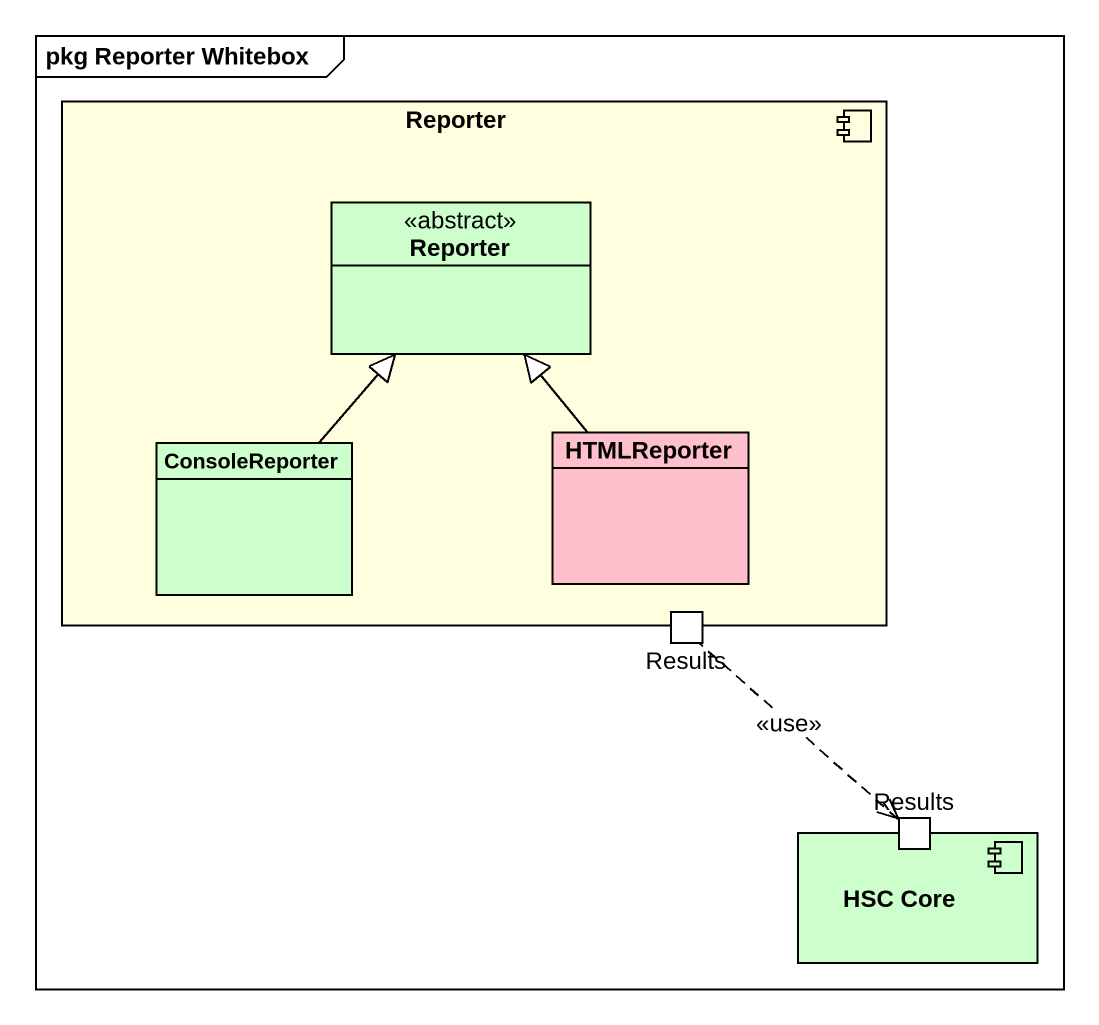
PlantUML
@startuml
mainframe pkg Reporter Whitebox
allowmixing
hide circle
hide empty members
component Reporter #FFFFE0 {
  class "Reporter" as Reporter_2 <<abstract>> #CCFFCC
  class ConsoleReporter #CCFFCC
  class HTMLReporter #FFC0CB
  port Results
}
component "HSC Core" as HSC_Core #CCFFCC {
  port "Results" as Results_2
}
Reporter ..> Results_2 : <<use>>
ConsoleReporter -up-|> Reporter_2
HTMLReporter -up-|> Reporter_2
@enduml
